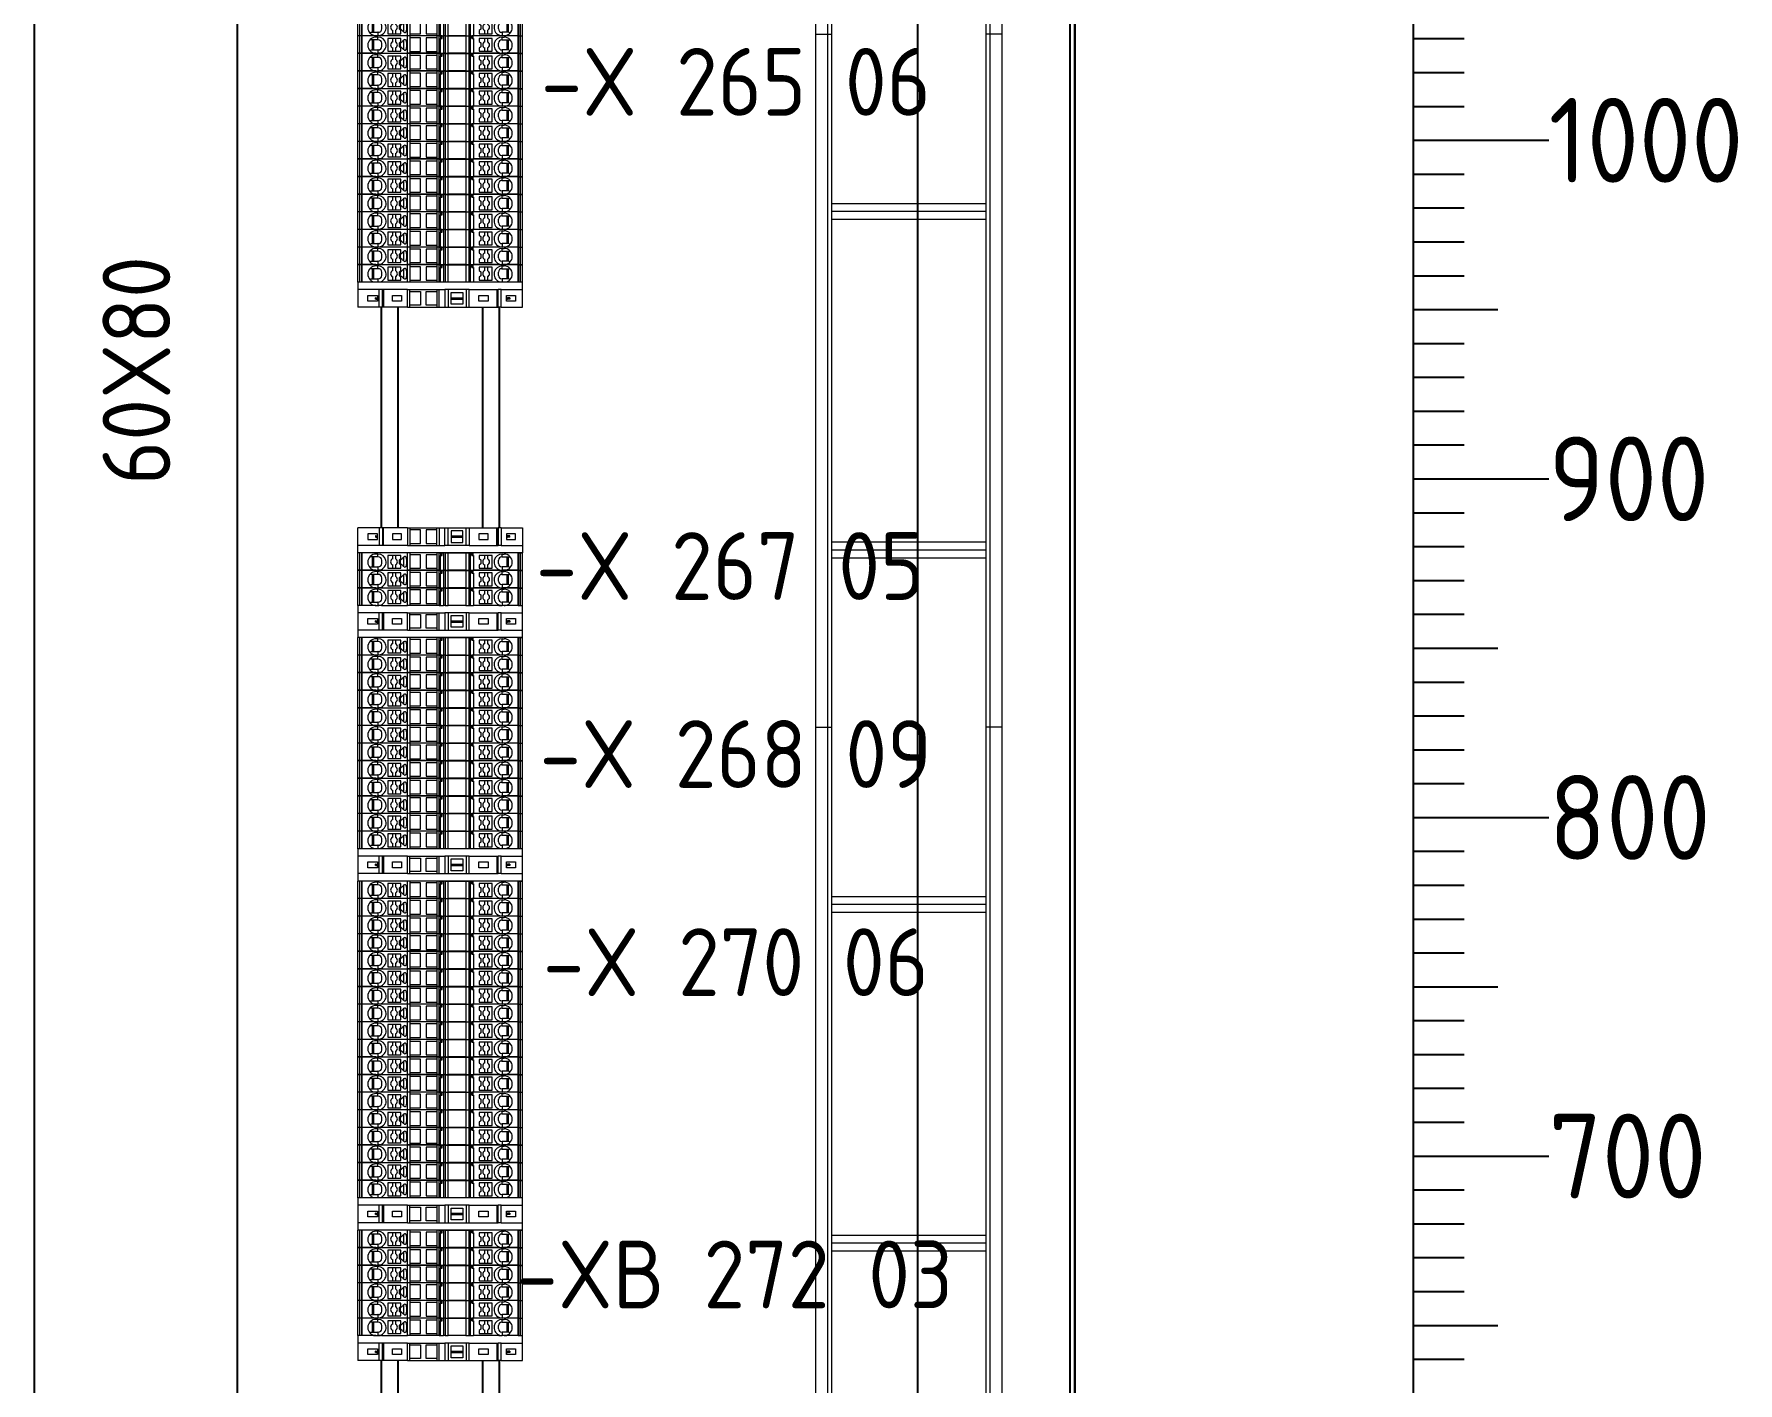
# Model space of a CAD drawing. Header units: millimetres. Extents: x 0 to 69574, y -5 to 41746.
# Drawn here: x 45920 to 46424, y 23402 to 23800 of the extents above; entities that cross this region are included whole.
import ezdxf
from ezdxf.enums import TextEntityAlignment as Align

# ---------------------------------------------------------------- set-up
doc = ezdxf.new("R2010")
doc.units = ezdxf.units.MM
doc.set_wipeout_variables(frame=1)
doc.layers.add('000-PI-Oprema', color=30, linetype='Continuous', lineweight=5)
doc.layers.add('SI-ORMAR-Oprema', color=30, linetype='Continuous', lineweight=5)
for name, color, linetype in [('000-PI-ORMAR', 2, 'Continuous'), ('000-PI_TEXT', 7, 'Continuous'), ('002-PI-Kabelska kanalica', 150, 'Continuous'), ('004-PI-DIN Šina', 3, 'Continuous')]:
    doc.layers.add(name, color=color, linetype=linetype)
doc.styles.add('PI0', font='isocpeur.ttf', dxfattribs={"width": 0.9})

# ---------------------------------------------------------------- blocks, each defined once
blk = doc.blocks.new('*U1095')
at = {"layer": '002-PI-Kabelska kanalica'}
for p, q in [((-20, -100), (-20, 1510)), ((40, -100), (40, 1510))]:
    blk.add_line(p, q, dxfattribs=at)
blk = doc.blocks.new('*U1405')
at = {"layer": '004-PI-DIN Šina'}
blk.add_lwpolyline([(1610, -17.5), (1610, 17.5), (0, 17.5), (0, -17.5)], close=True, dxfattribs=at)
for points in [[(0, 12.5), (1610, 12.5)], [(0, -12.5), (1610, -12.5)]]:
    blk.add_lwpolyline(points, dxfattribs=at)
blk = doc.blocks.new('*U457')
blk.add_wipeout([(47227.3, 37326.63), (47227.3, 37321.48), (47275.9, 37321.48), (47275.9, 37326.63)])
at = {"layer": '000-PI-Oprema'}
for p, q in [((47227.3, 37321.48), (47227.3, 37326.63)), ((47227.85, 37326.63), (47227.3, 37326.63)), ((47228.39, 37326.63), (47227.85, 37326.63)), ((47227.85, 37321.48), (47227.85, 37326.63)), ((47228.39, 37321.48), (47228.39, 37326.63)), ((47228.56, 37326.63), (47228.39, 37326.63)), ((47228.56, 37321.48), (47228.56, 37326.63)), ((47241.88, 37326.63), (47228.56, 37326.63)), ((47231, 37325.48), (47230.9, 37325.58)), ((47231.45, 37325.48), (47231, 37325.48)), ((47231.45, 37325.48), (47231.45, 37322.48)), ((47231.6, 37325.48), (47231.45, 37325.48)), ((47231.6, 37322.48), (47231.6, 37325.48)), ((47231.85, 37325.48), (47231.6, 37325.48)), ((47231.85, 37325.48), (47231.85, 37322.48)), ((47233.2, 37325.48), (47231.85, 37325.48)), ((47233.2, 37326.28), (47232.6, 37326.28)), ((47233.2, 37325.48), (47233.2, 37326.28)), ((47233.3, 37325.48), (47233.2, 37325.48)), ((47237.55, 37325.88), (47236.15, 37325.88)), ((47236.15, 37325.88), (47236.15, 37322.08)), ((47238.35, 37325.88), (47237.55, 37325.88)), ((47237.55, 37324.9), (47237.55, 37325.88)), ((47237.55, 37322.08), (47237.55, 37323.07)), ((47239.95, 37325.88), (47238.35, 37325.88)), ((47238.35, 37325.88), (47238.35, 37324.9)), ((47238.35, 37323.07), (47238.35, 37322.08)), ((47239.55, 37324.58), (47239.95, 37324.98)), ((47239.55, 37323.38), (47239.55, 37324.58)), ((47239.95, 37322.98), (47239.55, 37323.38)), ((47239.95, 37324.98), (47239.95, 37325.88)), ((47239.95, 37322.08), (47239.95, 37322.98)), ((47240.78, 37325.37), (47240.78, 37322.6)), ((47241.88, 37321.48), (47241.88, 37326.63)), ((47242.6, 37326.63), (47241.88, 37326.63)), ((47242.6, 37326.63), (47242.6, 37326.06)), ((47250.6, 37326.63), (47242.6, 37326.63)), ((47242.6, 37326.06), (47242.6, 37322.06)), ((47245.75, 37326.06), (47242.6, 37326.06)), ((47245.75, 37322.06), (47245.75, 37326.06)), ((47247.45, 37326.06), (47247.45, 37322.06)), ((47250.6, 37326.06), (47247.45, 37326.06)), ((47250.6, 37326.63), (47250.6, 37326.06)), ((47251.32, 37326.63), (47250.6, 37326.63)), ((47250.6, 37326.06), (47250.6, 37322.06)), ((47251.32, 37326.63), (47251.75, 37326.63)), ((47251.32, 37321.48), (47251.32, 37326.63)), ((47251.65, 37321.48), (47251.65, 37325.83)), ((47251.65, 37325.83), (47251.75, 37325.83)), ((47251.75, 37325.83), (47251.75, 37326.63)), ((47252.21, 37326.63), (47251.75, 37326.63)), ((47251.75, 37325.83), (47252.21, 37325.83)), ((47252.21, 37326.63), (47252.56, 37326.63)), ((47252.21, 37325.83), (47252.21, 37326.63)), ((47253.07, 37326.63), (47252.56, 37326.63)), ((47252.56, 37326.63), (47252.56, 37321.48)), ((47253.07, 37326.63), (47253.07, 37321.48)), ((47253.07, 37326.63), (47253.98, 37326.63)), ((47253.98, 37321.48), (47253.98, 37326.63)), ((47253.98, 37326.63), (47259.12, 37326.63)), ((47259.12, 37326.63), (47259.12, 37321.48)), ((47259.12, 37326.63), (47260.03, 37326.63)), ((47260.03, 37326.63), (47260.03, 37321.48)), ((47260.03, 37326.63), (47260.54, 37326.63)), ((47260.54, 37321.48), (47260.54, 37326.63)), ((47260.54, 37326.63), (47260.89, 37326.63)), ((47260.89, 37325.83), (47260.89, 37326.63)), ((47261.35, 37326.63), (47260.89, 37326.63)), ((47260.89, 37325.83), (47261.35, 37325.83)), ((47261.35, 37325.83), (47261.35, 37326.63)), ((47274.65, 37326.63), (47261.35, 37326.63)), ((47261.35, 37325.83), (47261.45, 37325.83)), ((47261.45, 37325.83), (47261.45, 37321.48)), ((47264.75, 37325.88), (47263.15, 37325.88)), ((47263.15, 37325.88), (47263.15, 37324.98)), ((47263.15, 37324.98), (47263.55, 37324.58)), ((47263.55, 37323.38), (47263.15, 37322.98)), ((47263.15, 37322.98), (47263.15, 37322.08)), ((47263.55, 37324.58), (47263.55, 37323.38)), ((47264.75, 37324.9), (47264.75, 37325.88)), ((47265.55, 37325.88), (47264.75, 37325.88)), ((47264.75, 37322.08), (47264.75, 37323.07)), ((47265.55, 37325.88), (47265.55, 37324.9)), ((47266.95, 37325.88), (47265.55, 37325.88)), ((47265.55, 37323.07), (47265.55, 37322.08)), ((47266.95, 37322.08), (47266.95, 37325.88)), ((47268.8, 37323.48), (47268.8, 37324.48)), ((47269.8, 37325.48), (47269.9, 37325.48)), ((47269.9, 37326.28), (47270.5, 37326.28)), ((47269.9, 37325.48), (47269.9, 37326.28)), ((47269.9, 37325.48), (47271.25, 37325.48)), ((47271.25, 37325.48), (47271.25, 37322.48)), ((47271.25, 37325.48), (47271.5, 37325.48)), ((47271.5, 37322.48), (47271.5, 37325.48)), ((47271.5, 37325.48), (47271.65, 37325.48)), ((47271.65, 37325.48), (47271.65, 37322.48)), ((47271.65, 37325.48), (47272.1, 37325.48)), ((47272.1, 37325.48), (47272.2, 37325.58)), ((47274.65, 37321.48), (47274.65, 37326.63)), ((47274.65, 37326.63), (47274.82, 37326.63)), ((47274.82, 37321.48), (47274.82, 37326.63)), ((47274.82, 37326.63), (47275.35, 37326.63)), ((47275.35, 37321.48), (47275.35, 37326.63)), ((47275.35, 37326.63), (47275.9, 37326.63)), ((47275.9, 37321.48), (47275.9, 37326.63)), ((47227.85, 37321.48), (47227.3, 37321.48)), ((47228.39, 37321.48), (47227.85, 37321.48)), ((47228.56, 37321.48), (47228.39, 37321.48)), ((47231.6, 37321.48), (47228.56, 37321.48)), ((47230.9, 37322.19), (47231.2, 37322.48)), ((47231.2, 37322.48), (47231.45, 37322.48)), ((47231.45, 37322.48), (47231.6, 37322.48)), ((47231.6, 37322.48), (47231.85, 37322.48)), ((47231.6, 37321.7), (47231.6, 37321.48)), ((47232.6, 37321.48), (47231.6, 37321.48)), ((47231.85, 37322.48), (47233.2, 37322.48)), ((47232.6, 37321.48), (47233.2, 37321.48)), ((47233.3, 37322.48), (47233.2, 37322.48)), ((47233.2, 37322.48), (47233.2, 37321.48)), ((47234.2, 37321.48), (47233.2, 37321.48)), ((47234.2, 37321.48), (47234.2, 37321.7)), ((47234.2, 37321.48), (47241.88, 37321.48)), ((47236.15, 37322.08), (47237.55, 37322.08)), ((47237.55, 37322.08), (47238.35, 37322.08)), ((47238.35, 37322.08), (47239.95, 37322.08)), ((47242.6, 37321.48), (47241.88, 37321.48)), ((47242.6, 37322.06), (47245.75, 37322.06)), ((47242.6, 37322.06), (47242.6, 37321.48)), ((47250.6, 37321.48), (47242.6, 37321.48)), ((47247.45, 37322.06), (47250.6, 37322.06)), ((47250.6, 37322.06), (47250.6, 37321.48)), ((47251.32, 37321.48), (47250.6, 37321.48)), ((47251.32, 37321.48), (47251.65, 37321.48)), ((47251.65, 37321.48), (47252.56, 37321.48)), ((47253.07, 37321.48), (47252.56, 37321.48)), ((47253.07, 37321.48), (47253.98, 37321.48)), ((47259.12, 37321.48), (47253.98, 37321.48)), ((47259.12, 37321.48), (47260.03, 37321.48)), ((47260.03, 37321.48), (47260.54, 37321.48)), ((47260.54, 37321.48), (47261.45, 37321.48)), ((47268.9, 37321.48), (47261.45, 37321.48)), ((47263.15, 37322.08), (47264.75, 37322.08)), ((47264.75, 37322.08), (47265.55, 37322.08)), ((47265.55, 37322.08), (47266.95, 37322.08)), ((47268.9, 37321.48), (47268.9, 37321.7)), ((47268.9, 37321.48), (47269.9, 37321.48)), ((47269.8, 37322.48), (47269.9, 37322.48)), ((47271.25, 37322.48), (47269.9, 37322.48)), ((47269.9, 37322.48), (47269.9, 37321.48)), ((47270.5, 37321.48), (47269.9, 37321.48)), ((47271.5, 37321.48), (47270.5, 37321.48)), ((47271.5, 37322.48), (47271.25, 37322.48)), ((47271.65, 37322.48), (47271.5, 37322.48)), ((47271.5, 37321.7), (47271.5, 37321.48)), ((47274.65, 37321.48), (47271.5, 37321.48)), ((47271.9, 37322.48), (47271.65, 37322.48)), ((47272.2, 37322.19), (47271.9, 37322.48)), ((47274.65, 37321.48), (47274.82, 37321.48)), ((47274.82, 37321.48), (47275.35, 37321.48)), ((47275.35, 37321.48), (47275.9, 37321.48))]:
    blk.add_line(p, q, dxfattribs=at)
for centre, radius, start, end in [((47232.6, 37323.88), 2.4, 135, 225), ((47232.6, 37323.88), 2.4, 90, 135), ((47233.2, 37323.88), 2.4, 294.6243, 90), ((47233.3, 37324.48), 1, 0, 90), ((47233.3, 37323.48), 1, 270, 360), ((47237.95, 37323.98), 1, 113.5782, 246.4218), ((47237.95, 37323.98), 1, 293.5782, 66.4218), ((47241.15, 37325.03), 0.5, 5.4406, 134.9997), ((47241.15, 37322.93), 0.5, 225, 354.5597), ((47265.15, 37323.98), 1, 113.5782, 246.4218), ((47265.15, 37323.98), 1, 293.5782, 66.4218), ((47269.9, 37323.88), 2.4, 90, 245.3757), ((47269.8, 37324.48), 1, 90, 180), ((47269.8, 37323.48), 1, 180, 270), ((47270.5, 37323.88), 2.4, 45, 90), ((47270.5, 37323.88), 2.4, 315, 45), ((47232.6, 37323.88), 2.4, 225, 245.3757), ((47232.6, 37323.88), 2.4, 245.3757, 270), ((47233.2, 37323.88), 2.4, 270, 294.6243), ((47269.9, 37323.88), 2.4, 245.3757, 270), ((47270.5, 37323.88), 2.4, 270, 294.6243), ((47270.5, 37323.88), 2.4, 294.6243, 315)]:
    blk.add_arc(centre, radius, start, end, dxfattribs=at)
for points in [[(47234.3, 37323.48), (47234.3, 37323.61), (47234.3, 37323.74), (47234.3, 37323.87), (47234.3, 37324.01), (47234.3, 37324.14), (47234.3, 37324.26), (47234.3, 37324.38), (47234.3, 37324.48)], [(47240.78, 37325.37), (47240.55, 37325.14), (47240.32, 37324.91), (47240.09, 37324.68), (47239.85, 37324.44)], [(47239.85, 37323.53), (47239.85, 37323.76), (47239.85, 37323.98), (47239.85, 37324.21), (47239.85, 37324.44)], [(47240.78, 37322.6), (47240.55, 37322.83), (47240.32, 37323.05), (47240.09, 37323.29), (47239.85, 37323.53)], [(47240.8, 37325.39), (47240.79, 37325.38), (47240.78, 37325.37)], [(47240.8, 37322.58), (47240.79, 37322.59), (47240.78, 37322.6)], [(47241.75, 37323.98), (47241.73, 37324.26), (47241.7, 37324.53), (47241.67, 37324.81), (47241.65, 37325.08)], [(47241.65, 37322.89), (47241.67, 37323.16), (47241.7, 37323.44), (47241.73, 37323.71), (47241.75, 37323.98)]]:
    blk.add_spline(points, degree=3, dxfattribs=at)
blk = doc.blocks.new('*U925')
at = {"layer": '000-PI-Oprema'}
blk.add_blockref('*U457', (-47251.6, -37324.06), dxfattribs=at)
blk = doc.blocks.new('*U926')
at = {"layer": '000-PI-Oprema', "color": 0, "linetype": 'ByBlock', "lineweight": -2, "transparency": 16777216}
blk.add_blockref('*U925', (0, 0), dxfattribs=at)
blk.add_blockref('*U925', (0, -5.2), dxfattribs=at)
blk.add_blockref('*U925', (0, -10.4), dxfattribs=at)
blk.add_blockref('*U925', (0, -15.6), dxfattribs=at)
blk.add_blockref('*U925', (0, -20.8), dxfattribs=at)
blk.add_blockref('*U925', (0, -26), dxfattribs=at)
blk.add_blockref('*U925', (0, -31.2), dxfattribs=at)
blk.add_blockref('*U925', (0, -36.4), dxfattribs=at)
blk.add_blockref('*U925', (0, -41.6), dxfattribs=at)
blk.add_blockref('*U925', (0, -46.8), dxfattribs=at)
blk.add_blockref('*U925', (0, -52), dxfattribs=at)
blk.add_blockref('*U925', (0, -57.2), dxfattribs=at)
blk.add_blockref('*U925', (0, -62.4), dxfattribs=at)
blk.add_blockref('*U925', (0, -67.6), dxfattribs=at)
blk.add_blockref('*U925', (0, -72.8), dxfattribs=at)
blk.add_blockref('*U925', (0, -78), dxfattribs=at)
blk = doc.blocks.new('*U404')
blk.add_wipeout([(-24.3, 0), (24.3, 0), (24.3, -7.35), (-24.3, -7.35)])
at = {"layer": 'SI-ORMAR-Oprema'}
for p, q in [((24.3, 0), (-24.3, 0)), ((24.3, -7.35), (24.3, 0)), ((-24.3, 0), (-24.3, -7.35)), ((-18.03, -2.2), (-24.3, -2.2)), ((-21.4, -5.62), (-21.4, -3.92)), ((-21.4, -3.92), (-18.5, -3.92)), ((-19.01, -4.58), (-19.15, -4.58)), ((-19.15, -4.98), (-19.15, -4.58)), ((-19.01, -4.98), (-19.15, -4.98)), ((-19.01, -4.58), (-19.01, -4.98)), ((-19.01, -4.58), (-18.5, -4.58)), ((-19.01, -4.98), (-18.5, -4.98)), ((-18.5, -3.92), (-18.5, -4.58)), ((-18.5, -4.58), (-18.5, -4.98)), ((-18.5, -4.98), (-18.5, -5.62)), ((-18.03, -7.35), (-18.03, -2.2)), ((-17.1, -2.2), (-18.03, -2.2)), ((-17.1, -7.35), (-17.1, -2.2)), ((-17, -2.2), (-17.1, -2.2)), ((-17, -2.2), (-17, -7.35)), ((-16.74, -2.2), (-17, -2.2)), ((-16.74, -2.2), (-16.74, -7.35)), ((-9.72, -2.2), (-16.74, -2.2)), ((-14.15, -3.92), (-11.45, -3.92)), ((-14.15, -5.62), (-14.15, -3.92)), ((-11.45, -3.92), (-11.45, -5.62)), ((-9.72, -2.2), (-9, -2.2)), ((-9.72, -7.35), (-9.72, -2.2)), ((-9, -2.77), (-9, -2.2)), ((-9, -2.2), (-1, -2.2)), ((-9, -6.77), (-9, -2.77)), ((-9, -2.77), (-5.85, -2.77)), ((-5.85, -2.77), (-5.85, -6.77)), ((-4.15, -2.77), (-1, -2.77)), ((-4.15, -6.77), (-4.15, -2.77)), ((-1, -2.2), (-1, -2.77)), ((-1, -2.2), (-0.28, -2.2)), ((-1, -2.77), (-1, -6.77)), ((-0.28, -2.2), (1.39, -2.2)), ((-0.28, -7.35), (-0.28, -2.2)), ((2.32, -2.2), (1.39, -2.2)), ((1.39, -2.2), (1.39, -7.35)), ((7.69, -2.2), (2.32, -2.2)), ((2.32, -2.2), (2.32, -7.35)), ((3.22, -3.02), (6.67, -3.02)), ((3.22, -4.58), (3.22, -3.02)), ((3.22, -4.58), (6.67, -4.58)), ((3.22, -4.98), (3.22, -4.58)), ((3.22, -4.98), (6.67, -4.98)), ((3.22, -6.52), (3.22, -4.98)), ((6.67, -3.02), (6.67, -4.58)), ((6.67, -4.58), (6.67, -4.98)), ((6.67, -4.98), (6.67, -6.52)), ((7.69, -2.2), (7.69, -7.35)), ((8.51, -2.2), (7.69, -2.2)), ((8.51, -7.35), (8.51, -2.2)), ((8.51, -2.2), (16.74, -2.2)), ((11.45, -3.92), (14.15, -3.92)), ((11.45, -5.62), (11.45, -3.92)), ((14.15, -3.92), (14.15, -5.62)), ((16.74, -2.2), (16.74, -7.35)), ((16.74, -2.2), (17, -2.2)), ((17, -7.35), (17, -2.2)), ((17, -2.2), (17.1, -2.2)), ((18.03, -2.2), (17.1, -2.2)), ((17.1, -7.35), (17.1, -2.2)), ((18.03, -2.2), (24.3, -2.2)), ((18.03, -7.35), (18.03, -2.2)), ((19.55, -4.58), (19.55, -3.92)), ((19.55, -3.92), (22.25, -3.92)), ((19.55, -4.98), (19.55, -4.58)), ((19.55, -4.58), (19.89, -4.58)), ((19.55, -4.98), (19.89, -4.98)), ((19.55, -5.62), (19.55, -4.98)), ((19.89, -4.58), (19.89, -4.98)), ((20.59, -4.58), (19.89, -4.58)), ((20.59, -4.98), (19.89, -4.98)), ((20.59, -4.58), (20.59, -4.98)), ((22.25, -3.92), (22.25, -5.62)), ((-18.03, -7.35), (-24.3, -7.35)), ((-18.5, -5.62), (-21.4, -5.62)), ((-17.1, -7.35), (-18.03, -7.35)), ((-17, -7.35), (-17.1, -7.35)), ((-16.74, -7.35), (-17, -7.35)), ((-9.72, -7.35), (-16.74, -7.35)), ((-11.45, -5.62), (-14.15, -5.62)), ((-9.72, -7.35), (-9, -7.35)), ((-5.85, -6.77), (-9, -6.77)), ((-9, -7.35), (-9, -6.77)), ((-9, -7.35), (-1, -7.35)), ((-1, -6.77), (-4.15, -6.77)), ((-1, -6.77), (-1, -7.35)), ((-1, -7.35), (-0.28, -7.35)), ((-0.28, -7.35), (1.39, -7.35)), ((1.39, -7.35), (2.32, -7.35)), ((2.32, -7.35), (7.69, -7.35)), ((6.67, -6.52), (3.22, -6.52)), ((7.69, -7.35), (8.51, -7.35)), ((8.51, -7.35), (16.74, -7.35)), ((14.15, -5.62), (11.45, -5.62)), ((16.74, -7.35), (17, -7.35)), ((17, -7.35), (17.1, -7.35)), ((18.03, -7.35), (17.1, -7.35)), ((18.03, -7.35), (24.3, -7.35)), ((22.25, -5.62), (19.55, -5.62))]:
    blk.add_line(p, q, dxfattribs=at)
blk = doc.blocks.new('*U931')
at = {"layer": '000-PI-Oprema'}
blk.add_blockref('*U457', (-47251.6, -37324.06), dxfattribs=at)
blk = doc.blocks.new('*U932')
at = {"layer": '000-PI-Oprema', "color": 0, "linetype": 'ByBlock', "lineweight": -2, "transparency": 16777216}
blk.add_blockref('*U931', (0, 0), dxfattribs=at)
blk.add_blockref('*U931', (0, -5.2), dxfattribs=at)
blk.add_blockref('*U931', (0, -10.4), dxfattribs=at)
blk.add_blockref('*U931', (0, -15.6), dxfattribs=at)
blk.add_blockref('*U931', (0, -20.8), dxfattribs=at)
blk.add_blockref('*U931', (0, -26), dxfattribs=at)
blk.add_blockref('*U931', (0, -31.2), dxfattribs=at)
blk.add_blockref('*U931', (0, -36.4), dxfattribs=at)
blk.add_blockref('*U931', (0, -41.6), dxfattribs=at)
blk.add_blockref('*U931', (0, -46.8), dxfattribs=at)
blk.add_blockref('*U931', (0, -52), dxfattribs=at)
blk.add_blockref('*U931', (0, -57.2), dxfattribs=at)
blk = doc.blocks.new('*U929')
at = {"layer": '000-PI-Oprema'}
blk.add_blockref('*U457', (-47251.6, -37324.06), dxfattribs=at)
blk = doc.blocks.new('*U930')
at = {"layer": '000-PI-Oprema', "color": 0, "linetype": 'ByBlock', "lineweight": -2, "transparency": 16777216}
blk.add_blockref('*U929', (0, 0), dxfattribs=at)
blk.add_blockref('*U929', (0, -5.2), dxfattribs=at)
blk.add_blockref('*U929', (0, -10.4), dxfattribs=at)
blk.add_blockref('*U929', (0, -15.6), dxfattribs=at)
blk.add_blockref('*U929', (0, -20.8), dxfattribs=at)
blk.add_blockref('*U929', (0, -26), dxfattribs=at)
blk.add_blockref('*U929', (0, -31.2), dxfattribs=at)
blk.add_blockref('*U929', (0, -36.4), dxfattribs=at)
blk.add_blockref('*U929', (0, -41.6), dxfattribs=at)
blk.add_blockref('*U929', (0, -46.8), dxfattribs=at)
blk.add_blockref('*U929', (0, -52), dxfattribs=at)
blk.add_blockref('*U929', (0, -57.2), dxfattribs=at)
blk.add_blockref('*U929', (0, -62.4), dxfattribs=at)
blk.add_blockref('*U929', (0, -67.6), dxfattribs=at)
blk.add_blockref('*U929', (0, -72.8), dxfattribs=at)
blk.add_blockref('*U929', (0, -78), dxfattribs=at)
blk.add_blockref('*U929', (0, -83.2), dxfattribs=at)
blk.add_blockref('*U929', (0, -88.4), dxfattribs=at)
blk = doc.blocks.new('*U403')
blk.add_wipeout([(-24.3, 2.2), (24.3, 2.2), (24.3, -7.35), (-24.3, -7.35)])
at = {"layer": 'SI-ORMAR-Oprema'}
for p, q in [((-24.3, 2.2), (-24.3, -7.35)), ((24.3, 2.2), (-24.3, 2.2)), ((-18.03, 0), (-24.3, 0)), ((24.3, -7.35), (24.3, 2.2)), ((-21.4, -3.42), (-21.4, -1.72)), ((-21.4, -1.72), (-18.5, -1.72)), ((-18.5, -3.42), (-21.4, -3.42)), ((-19.01, -2.38), (-19.15, -2.38)), ((-19.15, -2.78), (-19.15, -2.38)), ((-19.01, -2.78), (-19.15, -2.78)), ((-19.01, -2.38), (-19.01, -2.78)), ((-19.01, -2.38), (-18.5, -2.38)), ((-19.01, -2.78), (-18.5, -2.78)), ((-18.5, -1.72), (-18.5, -2.38)), ((-18.5, -2.38), (-18.5, -2.78)), ((-18.5, -2.78), (-18.5, -3.42)), ((-18.03, -5.15), (-18.03, 0)), ((-17.1, 0), (-18.03, 0)), ((-17.1, -5.15), (-17.1, 0)), ((-17, 0), (-17.1, 0)), ((-17, 0), (-17, -5.15)), ((-16.74, 0), (-17, 0)), ((-16.74, 0), (-16.74, -5.15)), ((-9.72, 0), (-16.74, 0)), ((-14.15, -1.72), (-11.45, -1.72)), ((-14.15, -3.42), (-14.15, -1.72)), ((-11.45, -3.42), (-14.15, -3.42)), ((-11.45, -1.72), (-11.45, -3.42)), ((-9.72, 0), (-9, 0)), ((-9.72, -5.15), (-9.72, 0)), ((-9, -0.57), (-9, 0)), ((-9, 0), (-1, 0)), ((-9, -4.57), (-9, -0.57)), ((-9, -0.57), (-5.85, -0.57)), ((-5.85, -4.57), (-9, -4.57)), ((-9, -5.15), (-9, -4.57)), ((-5.85, -0.57), (-5.85, -4.57)), ((-4.15, -0.57), (-1, -0.57)), ((-4.15, -4.57), (-4.15, -0.57)), ((-1, -4.57), (-4.15, -4.57)), ((-1, 0), (-1, -0.57)), ((-1, 0), (-0.28, 0)), ((-1, -0.57), (-1, -4.57)), ((-1, -4.57), (-1, -5.15)), ((-0.28, 0), (1.39, 0)), ((-0.28, -5.15), (-0.28, 0)), ((2.32, 0), (1.39, 0)), ((1.39, 0), (1.39, -5.15)), ((7.69, 0), (2.32, 0)), ((2.32, 0), (2.32, -5.15)), ((3.22, -0.82), (6.67, -0.82)), ((3.22, -2.38), (3.22, -0.82)), ((3.22, -2.38), (6.67, -2.38)), ((3.22, -2.78), (3.22, -2.38)), ((3.22, -2.78), (6.67, -2.78)), ((3.22, -4.32), (3.22, -2.78)), ((6.67, -4.32), (3.22, -4.32)), ((6.67, -0.82), (6.67, -2.38)), ((6.67, -2.38), (6.67, -2.78)), ((6.67, -2.78), (6.67, -4.32)), ((7.69, 0), (7.69, -5.15)), ((8.51, 0), (7.69, 0)), ((8.51, -5.15), (8.51, 0)), ((8.51, 0), (16.74, 0)), ((11.45, -1.72), (14.15, -1.72)), ((11.45, -3.42), (11.45, -1.72)), ((14.15, -3.42), (11.45, -3.42)), ((14.15, -1.72), (14.15, -3.42)), ((16.74, 0), (16.74, -5.15)), ((16.74, 0), (17, 0)), ((17, -5.15), (17, 0)), ((17, 0), (17.1, 0)), ((18.03, 0), (17.1, 0)), ((17.1, -5.15), (17.1, 0)), ((18.03, 0), (24.3, 0)), ((18.03, -5.15), (18.03, 0)), ((19.55, -2.38), (19.55, -1.72)), ((19.55, -1.72), (22.25, -1.72)), ((19.55, -2.78), (19.55, -2.38)), ((19.55, -2.38), (19.89, -2.38)), ((19.55, -2.78), (19.89, -2.78)), ((19.55, -3.42), (19.55, -2.78)), ((22.25, -3.42), (19.55, -3.42)), ((19.89, -2.38), (19.89, -2.78)), ((20.59, -2.38), (19.89, -2.38)), ((20.59, -2.78), (19.89, -2.78)), ((20.59, -2.38), (20.59, -2.78)), ((22.25, -1.72), (22.25, -3.42)), ((-18.03, -5.15), (-24.3, -5.15)), ((24.3, -7.35), (-24.3, -7.35)), ((-17.1, -5.15), (-18.03, -5.15)), ((-17, -5.15), (-17.1, -5.15)), ((-16.74, -5.15), (-17, -5.15)), ((-9.72, -5.15), (-16.74, -5.15)), ((-9.72, -5.15), (-9, -5.15)), ((-9, -5.15), (-1, -5.15)), ((-1, -5.15), (-0.28, -5.15)), ((-0.28, -5.15), (1.39, -5.15)), ((1.39, -5.15), (2.32, -5.15)), ((2.32, -5.15), (7.69, -5.15)), ((7.69, -5.15), (8.51, -5.15)), ((8.51, -5.15), (16.74, -5.15)), ((16.74, -5.15), (17, -5.15)), ((17, -5.15), (17.1, -5.15)), ((18.03, -5.15), (17.1, -5.15)), ((18.03, -5.15), (24.3, -5.15))]:
    blk.add_line(p, q, dxfattribs=at)
blk = doc.blocks.new('*U402')
blk.add_wipeout([(-24.3, -7.35), (24.3, -7.35), (24.3, 0), (-24.3, 0)])
at = {"layer": 'SI-ORMAR-Oprema'}
for p, q in [((-18.03, 0), (-24.3, 0)), ((-18.03, 0), (-18.03, -5.15)), ((-17.1, 0), (-18.03, 0)), ((-17.1, 0), (-17.1, -5.15)), ((-17, 0), (-17.1, 0)), ((-17, -5.15), (-17, 0)), ((-16.74, 0), (-17, 0)), ((-16.74, -5.15), (-16.74, 0)), ((-9.72, 0), (-16.74, 0)), ((-9.72, 0), (-9, 0)), ((-9.72, 0), (-9.72, -5.15)), ((-9, 0), (-9, -0.57)), ((-9, 0), (-1, 0)), ((-1, 0), (-0.28, 0)), ((-1, -0.57), (-1, 0)), ((-0.28, 0), (1.39, 0)), ((-0.28, 0), (-0.28, -5.15)), ((1.39, 0), (2.32, 0)), ((1.39, -5.15), (1.39, 0)), ((2.32, 0), (7.69, 0)), ((2.32, -5.15), (2.32, 0)), ((7.69, -5.15), (7.69, 0)), ((7.69, 0), (8.51, 0)), ((8.51, 0), (8.51, -5.15)), ((8.51, 0), (16.74, 0)), ((16.74, -5.15), (16.74, 0)), ((16.74, 0), (17, 0)), ((17, 0), (17, -5.15)), ((17, 0), (17.1, 0)), ((17.1, 0), (17.1, -5.15)), ((18.03, 0), (17.1, 0)), ((18.03, 0), (18.03, -5.15)), ((18.03, 0), (24.3, 0)), ((24.3, 0), (24.3, -7.35)), ((-24.3, -7.35), (-24.3, 0)), ((-21.4, -1.72), (-21.4, -3.42)), ((-18.5, -1.72), (-21.4, -1.72)), ((-21.4, -3.42), (-18.5, -3.42)), ((-19.01, -2.37), (-19.15, -2.37)), ((-19.15, -2.37), (-19.15, -2.77)), ((-19.01, -2.77), (-19.15, -2.77)), ((-19.01, -2.37), (-18.5, -2.37)), ((-19.01, -2.77), (-19.01, -2.37)), ((-19.01, -2.77), (-18.5, -2.77)), ((-18.5, -2.37), (-18.5, -1.72)), ((-18.5, -2.77), (-18.5, -2.37)), ((-18.5, -3.42), (-18.5, -2.77)), ((-14.15, -1.72), (-14.15, -3.42)), ((-11.45, -1.72), (-14.15, -1.72)), ((-14.15, -3.42), (-11.45, -3.42)), ((-11.45, -3.42), (-11.45, -1.72)), ((-9, -0.57), (-9, -4.57)), ((-5.85, -0.57), (-9, -0.57)), ((-9, -4.57), (-9, -5.15)), ((-9, -4.57), (-5.85, -4.57)), ((-5.85, -4.57), (-5.85, -0.57)), ((-4.15, -0.57), (-4.15, -4.57)), ((-1, -0.57), (-4.15, -0.57)), ((-4.15, -4.57), (-1, -4.57)), ((-1, -4.57), (-1, -0.57)), ((-1, -5.15), (-1, -4.57)), ((6.67, -0.82), (3.22, -0.82)), ((3.22, -0.82), (3.22, -2.37)), ((3.22, -2.37), (6.67, -2.37)), ((3.22, -2.37), (3.22, -2.77)), ((3.22, -2.77), (6.67, -2.77)), ((3.22, -2.77), (3.22, -4.32)), ((3.22, -4.32), (6.67, -4.32)), ((6.67, -2.37), (6.67, -0.82)), ((6.67, -2.77), (6.67, -2.37)), ((6.67, -4.32), (6.67, -2.77)), ((11.45, -1.72), (11.45, -3.42)), ((14.15, -1.72), (11.45, -1.72)), ((11.45, -3.42), (14.15, -3.42)), ((14.15, -3.42), (14.15, -1.72)), ((22.25, -1.72), (19.55, -1.72)), ((19.55, -1.72), (19.55, -2.37)), ((19.55, -2.37), (19.89, -2.37)), ((19.55, -2.37), (19.55, -2.77)), ((19.55, -2.77), (19.55, -3.42)), ((19.55, -2.77), (19.89, -2.77)), ((19.55, -3.42), (22.25, -3.42)), ((20.59, -2.37), (19.89, -2.37)), ((19.89, -2.77), (19.89, -2.37)), ((20.59, -2.77), (19.89, -2.77)), ((20.59, -2.77), (20.59, -2.37)), ((22.25, -3.42), (22.25, -1.72)), ((-18.03, -5.15), (-24.3, -5.15)), ((24.3, -7.35), (-24.3, -7.35)), ((-17.1, -5.15), (-18.03, -5.15)), ((-17, -5.15), (-17.1, -5.15)), ((-16.74, -5.15), (-17, -5.15)), ((-9.72, -5.15), (-16.74, -5.15)), ((-9.72, -5.15), (-9, -5.15)), ((-9, -5.15), (-1, -5.15)), ((-1, -5.15), (-0.28, -5.15)), ((-0.28, -5.15), (1.39, -5.15)), ((2.32, -5.15), (1.39, -5.15)), ((7.69, -5.15), (2.32, -5.15)), ((8.51, -5.15), (7.69, -5.15)), ((8.51, -5.15), (16.74, -5.15)), ((16.74, -5.15), (17, -5.15)), ((17, -5.15), (17.1, -5.15)), ((18.03, -5.15), (17.1, -5.15)), ((18.03, -5.15), (24.3, -5.15))]:
    blk.add_line(p, q, dxfattribs=at)
blk = doc.blocks.new('*U1089')
at = {"layer": '000-PI-Oprema', "ltscale": 0.25}
for p, q in [((-5, 927.21), (-5, 1131.88)), ((-1.5, 927.21), (-1.5, 1131.88)), ((-0.33, 927.21), (-0.33, 1131.88)), ((45.33, 927.21), (45.33, 1131.88)), ((46.5, 927.21), (46.5, 1131.88)), ((50, 927.21), (50, 1131.88)), ((-5, 927.21), (-0.33, 927.21)), ((-5, 927.21), (-0.33, 927.21)), ((-5, 722.54), (-5, 927.21)), ((-1.5, 927.21), (-1.5, 927.21)), ((-1.5, 722.54), (-1.5, 927.21)), ((-0.33, 722.54), (-0.33, 927.21)), ((50, 927.21), (45.33, 927.21)), ((50, 927.21), (45.33, 927.21)), ((45.33, 722.54), (45.33, 927.21)), ((46.5, 722.54), (46.5, 927.21)), ((50, 722.54), (50, 927.21)), ((-0.33, 877.21), (45.33, 877.21)), ((-0.33, 874.88), (45.33, 874.88)), ((-0.33, 777.21), (45.33, 777.21)), ((-0.33, 774.88), (45.33, 774.88)), ((-5, 722.54), (-0.33, 722.54)), ((-5, 722.54), (-0.33, 722.54)), ((-5, 517.87), (-5, 722.54)), ((-1.5, 722.54), (-1.5, 722.54)), ((-1.5, 517.87), (-1.5, 722.54)), ((-0.33, 517.87), (-0.33, 722.54)), ((50, 722.54), (45.33, 722.54)), ((50, 722.54), (45.33, 722.54)), ((45.33, 517.87), (45.33, 722.54)), ((46.5, 517.87), (46.5, 722.54)), ((50, 517.87), (50, 722.54)), ((-0.33, 672.54), (45.33, 672.54)), ((-0.33, 670.21), (45.33, 670.21)), ((-0.33, 572.54), (45.33, 572.54)), ((-0.33, 570.21), (45.33, 570.21))]:
    blk.add_line(p, q, dxfattribs=at)
for points in [[(-0.33, 872.54), (45.33, 872.54)], [(-0.33, 772.54), (45.33, 772.54)], [(-0.33, 667.87), (45.33, 667.87)], [(-0.33, 567.87), (45.33, 567.87)]]:
    blk.add_lwpolyline(points, dxfattribs=at)
blk = doc.blocks.new('montažnaa')
at = {"layer": '000-PI-ORMAR'}
blk.add_line((46867.64, 28809.4), (46867.64, 26919.4), dxfattribs=at)
blk = doc.blocks.new('*U1284')
at = {"layer": '000-PI-Oprema'}
blk.add_blockref('*U457', (-47251.6, -37324.06), dxfattribs=at)
blk = doc.blocks.new('*U1285')
at = {"layer": '000-PI-Oprema', "color": 0, "linetype": 'ByBlock', "lineweight": -2, "transparency": 16777216}
blk.add_blockref('*U1284', (0, 0), dxfattribs=at)
blk.add_blockref('*U1284', (0, -5.2), dxfattribs=at)
blk.add_blockref('*U1284', (0, -10.4), dxfattribs=at)
blk = doc.blocks.new('skala_2300')
for p, q in [((0, 1400), (0, 540)), ((0, 1030), (15, 1030)), ((0, 1020), (15, 1020)), ((0, 1010), (15, 1010)), ((0, 1000), (40, 1000)), ((0, 1000), (40, 1000)), ((0, 1000), (40, 1000)), ((0, 1000), (40, 1000)), ((0, 990), (15, 990)), ((0, 980), (15, 980)), ((0, 970), (15, 970)), ((0, 960), (15, 960)), ((0, 950), (25, 950)), ((0, 940), (15, 940)), ((0, 930), (15, 930)), ((0, 920), (15, 920)), ((0, 910), (15, 910)), ((0, 900), (40, 900)), ((0, 890), (15, 890)), ((0, 880), (15, 880)), ((0, 870), (15, 870)), ((0, 860), (15, 860)), ((0, 850), (25, 850)), ((0, 840), (15, 840)), ((0, 830), (15, 830)), ((0, 820), (15, 820)), ((0, 810), (15, 810)), ((0, 800), (40, 800)), ((0, 800), (40, 800)), ((0, 800), (40, 800)), ((0, 800), (40, 800)), ((0, 800), (40, 800)), ((0, 790), (15, 790)), ((0, 780), (15, 780)), ((0, 770), (15, 770)), ((0, 760), (15, 760)), ((0, 750), (25, 750)), ((0, 740), (15, 740)), ((0, 730), (15, 730)), ((0, 720), (15, 720)), ((0, 710), (15, 710)), ((0, 700), (40, 700)), ((0, 690), (15, 690)), ((0, 680), (15, 680)), ((0, 670), (15, 670)), ((0, 660), (15, 660)), ((0, 650), (25, 650)), ((0, 640), (15, 640))]:
    blk.add_line(p, q)
at = {"style": 'PI0', "width": 0.9}
for s, p in [('1000', (40, 1000)), ('900', (40, 900)), ('800', (40, 800)), ('700', (40, 700))]:
    blk.add_text(s, height=25, dxfattribs=at).set_placement(p, align=Align.MIDDLE_LEFT)
blk = doc.blocks.new('*U1682')
at = {"layer": '000-PI-Oprema'}
blk.add_blockref('*U457', (-47251.6, -37324.06), dxfattribs=at)
blk = doc.blocks.new('*U1683')
at = {"layer": '000-PI-Oprema', "color": 0, "linetype": 'ByBlock', "lineweight": -2, "transparency": 16777216}
blk.add_blockref('*U1682', (0, 0), dxfattribs=at)
blk.add_blockref('*U1682', (0, -5.2), dxfattribs=at)
blk.add_blockref('*U1682', (0, -10.4), dxfattribs=at)
blk.add_blockref('*U1682', (0, -15.6), dxfattribs=at)
blk.add_blockref('*U1682', (0, -20.8), dxfattribs=at)
blk.add_blockref('*U1682', (0, -26), dxfattribs=at)

msp = doc.modelspace()

# ---------------------------------------------------------------- linework, layer by layer
at = {"layer": '000-PI-ORMAR'}
for p, q in [((46226.483, 24761.404), (46226.483, 22776.904)), ((46227.983, 24761.404), (46227.983, 22776.904)), ((46227.995, 22776.904), (46227.995, 24761.404))]:
    msp.add_line(p, q, dxfattribs=at)

# ---------------------------------------------------------------- block references
msp.add_blockref('skala_2300', (46327.983, 22768.904))
for name, p, rotation in [('*U1095', (45960.483, 24339.404), 180), ('*U1405', (46040.483, 24439.404), 270)]:
    msp.add_blockref(name, p, dxfattribs=dict(rotation=rotation))
at = {"layer": '000-PI-Oprema'}
msp.add_blockref('*U1089', (46156.483, 22873.042), dxfattribs=at)

# ---------------------------------------------------------------- texts
at = {"insert": (45950.72, 23700.904), "char_height": 20, "width": 16.78721, "attachment_point": 5, "rotation": 90, "style": 'PI0'}
msp.add_mtext('60X{\\fISOCPEUR|b0|i0|c238|p34;8}0', dxfattribs=at)
at = {"layer": '000-PI_TEXT', "style": 'PI0', "width": 0.9}
for s, p in [('-X 265 06', (46127.822, 23786.161)), ('-X 267 05', (46126.128, 23643.159)), ('-X 268 09', (46127.822, 23587.661)), ('-X 270 06', (46127.822, 23526.161))]:
    msp.add_text(s, height=20, dxfattribs=at).set_placement(p, align=Align.MIDDLE)

# ---------------------------------------------------------------- next in the draw order: block references
at = {"layer": '000-PI-Oprema'}
for name, p in [('*U926', (46040.483, 23807.552)), ('*U932', (46040.483, 23619.452)), ('*U930', (46040.483, 23547.552))]:
    msp.add_blockref(name, p, dxfattribs=at)
at = {"layer": 'SI-ORMAR-Oprema'}
for name, p in [('*U402', (46040.483, 23654.404)), ('*U404', (46040.483, 23415.877))]:
    msp.add_blockref(name, p, dxfattribs=at)

# ---------------------------------------------------------------- next in the draw order: block references
for name, p in [('*U404', (46040.483, 23726.977)), ('*U403', (46040.483, 23629.377)), ('*U403', (46040.483, 23557.477))]:
    msp.add_blockref(name, p, dxfattribs=at)

# ---------------------------------------------------------------- next in the draw order: block references
at = {"layer": '000-PI-Oprema'}
msp.add_blockref('montažnaa', (-686.158, -4100), dxfattribs=at)

# ---------------------------------------------------------------- next in the draw order: block references
for name, p in [('*U1285', (46040.483, 23644.479)), ('*U1683', (46040.483, 23444.452))]:
    msp.add_blockref(name, p, dxfattribs=at)

# ---------------------------------------------------------------- next in the draw order: block references
at = {"layer": 'SI-ORMAR-Oprema'}
msp.add_blockref('*U403', (46040.483, 23454.377), dxfattribs=at)

# ---------------------------------------------------------------- next in the draw order: texts
at = {"layer": '000-PI_TEXT', "style": 'PI0', "width": 0.9}
msp.add_text('-XB 272 03', height=20, dxfattribs=at).set_placement((46127.465, 23433.966), align=Align.MIDDLE)

doc.saveas('drawing.dxf')
